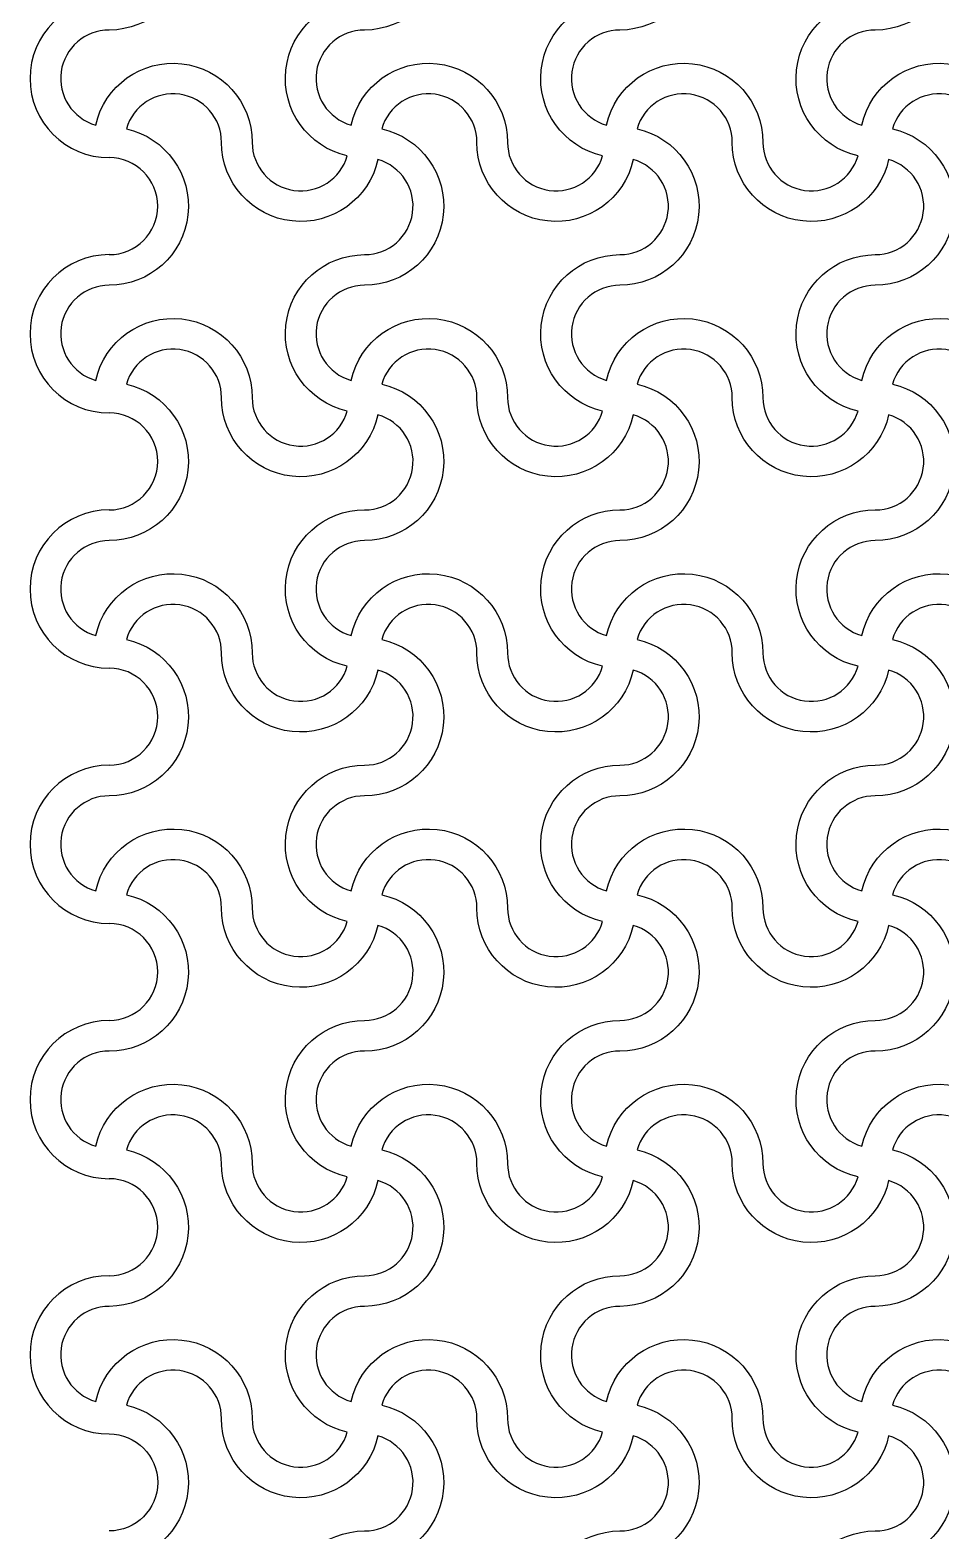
# Model space of a CAD drawing. Header units: millimetres. Extents: x 24 to 345, y 12 to 201.
# Drawn here: x 43.071 to 44.498, y 30.918 to 33.27 of the extents above; entities that cross this region are included whole.
import ezdxf

# ---------------------------------------------------------------- set-up
doc = ezdxf.new("R2010")
doc.units = ezdxf.units.MM
doc.header["$MEASUREMENT"] = 0
doc.layers.add('5th metal (rf+ground)', color=240, linetype='Continuous')

msp = doc.modelspace()

# ---------------------------------------------------------------- linework, layer by layer
at = {"layer": '5th metal (rf+ground)'}
for points in [[(43.61633, 33.46724, -0.8959788), (43.3713, 33.49421, 0.8687853), (43.22227, 33.51524, -0.8959788), (43.1953, 33.27021, 0.8687853), (43.17427, 33.12118, -0.8959788), (43.4193, 33.09421, 0.8687853), (43.56833, 33.07318, -0.8959788), (43.5953, 33.31821, 0.8687853)], [(43.61633, 33.46724, -0.8959788), (43.3713, 33.49421, 0.8687853), (43.22227, 33.51524, -0.8959788), (43.1953, 33.27021, 0.8687853), (43.17427, 33.12118, -0.8959788), (43.4193, 33.09421, 0.8687853), (43.56833, 33.07318, -0.8959788), (43.5953, 33.31821, 0.8687853)], [(43.61633, 33.46724, -0.8959788), (43.3713, 33.49421, 0.8687853), (43.22227, 33.51524, -0.8959788), (43.1953, 33.27021, 0.8687853), (43.17427, 33.12118, -0.8959788), (43.4193, 33.09421, 0.8687853), (43.56833, 33.07318, -0.8959788), (43.5953, 33.31821, 0.8687853)], [(43.61633, 33.46724, -0.8959788), (43.3713, 33.49421, 0.8687853), (43.22227, 33.51524, -0.8959788), (43.1953, 33.27021, 0.8687853), (43.17427, 33.12118, -0.8959788), (43.4193, 33.09421, 0.8687853), (43.56833, 33.07318, -0.8959788), (43.5953, 33.31821, 0.8687853)], [(44.01633, 33.46724, -0.8959788), (43.7713, 33.49421, 0.8687853), (43.62227, 33.51524, -0.8959788), (43.5953, 33.27021, 0.8687853), (43.57427, 33.12118, -0.8959788), (43.8193, 33.09421, 0.8687853), (43.96833, 33.07318, -0.8959788), (43.9953, 33.31821, 0.8687853)], [(44.01633, 33.46724, -0.8959788), (43.7713, 33.49421, 0.8687853), (43.62227, 33.51524, -0.8959788), (43.5953, 33.27021, 0.8687853), (43.57427, 33.12118, -0.8959788), (43.8193, 33.09421, 0.8687853), (43.96833, 33.07318, -0.8959788), (43.9953, 33.31821, 0.8687853)], [(44.01633, 33.46724, -0.8959788), (43.7713, 33.49421, 0.8687853), (43.62227, 33.51524, -0.8959788), (43.5953, 33.27021, 0.8687853), (43.57427, 33.12118, -0.8959788), (43.8193, 33.09421, 0.8687853), (43.96833, 33.07318, -0.8959788), (43.9953, 33.31821, 0.8687853)], [(44.01633, 33.46724, -0.8959788), (43.7713, 33.49421, 0.8687853), (43.62227, 33.51524, -0.8959788), (43.5953, 33.27021, 0.8687853), (43.57427, 33.12118, -0.8959788), (43.8193, 33.09421, 0.8687853), (43.96833, 33.07318, -0.8959788), (43.9953, 33.31821, 0.8687853)], [(44.41633, 33.46724, -0.8959788), (44.1713, 33.49421, 0.8687853), (44.02227, 33.51524, -0.8959788), (43.9953, 33.27021, 0.8687853), (43.97427, 33.12118, -0.8959788), (44.2193, 33.09421, 0.8687853), (44.36833, 33.07318, -0.8959788), (44.3953, 33.31821, 0.8687853)], [(44.41633, 33.46724, -0.8959788), (44.1713, 33.49421, 0.8687853), (44.02227, 33.51524, -0.8959788), (43.9953, 33.27021, 0.8687853), (43.97427, 33.12118, -0.8959788), (44.2193, 33.09421, 0.8687853), (44.36833, 33.07318, -0.8959788), (44.3953, 33.31821, 0.8687853)], [(44.41633, 33.46724, -0.8959788), (44.1713, 33.49421, 0.8687853), (44.02227, 33.51524, -0.8959788), (43.9953, 33.27021, 0.8687853), (43.97427, 33.12118, -0.8959788), (44.2193, 33.09421, 0.8687853), (44.36833, 33.07318, -0.8959788), (44.3953, 33.31821, 0.8687853)], [(44.41633, 33.46724, -0.8959788), (44.1713, 33.49421, 0.8687853), (44.02227, 33.51524, -0.8959788), (43.9953, 33.27021, 0.8687853), (43.97427, 33.12118, -0.8959788), (44.2193, 33.09421, 0.8687853), (44.36833, 33.07318, -0.8959788), (44.3953, 33.31821, 0.8687853)], [(44.81633, 33.46724, -0.8959788), (44.5713, 33.49421, 0.8687853), (44.42227, 33.51524, -0.8959788), (44.3953, 33.27021, 0.8687853), (44.37427, 33.12118, -0.8959788), (44.6193, 33.09421, 0.8687853), (44.76833, 33.07318, -0.8959788), (44.7953, 33.31821, 0.8687853)], [(44.81633, 33.46724, -0.8959788), (44.5713, 33.49421, 0.8687853), (44.42227, 33.51524, -0.8959788), (44.3953, 33.27021, 0.8687853), (44.37427, 33.12118, -0.8959788), (44.6193, 33.09421, 0.8687853), (44.76833, 33.07318, -0.8959788), (44.7953, 33.31821, 0.8687853)], [(44.81633, 33.46724, -0.8959788), (44.5713, 33.49421, 0.8687853), (44.42227, 33.51524, -0.8959788), (44.3953, 33.27021, 0.8687853), (44.37427, 33.12118, -0.8959788), (44.6193, 33.09421, 0.8687853), (44.76833, 33.07318, -0.8959788), (44.7953, 33.31821, 0.8687853)], [(44.81633, 33.46724, -0.8959788), (44.5713, 33.49421, 0.8687853), (44.42227, 33.51524, -0.8959788), (44.3953, 33.27021, 0.8687853), (44.37427, 33.12118, -0.8959788), (44.6193, 33.09421, 0.8687853), (44.76833, 33.07318, -0.8959788), (44.7953, 33.31821, 0.8687853)], [(43.61633, 33.06724, -0.8959788), (43.3713, 33.09421, 0.8687853), (43.22227, 33.11524, -0.8959788), (43.1953, 32.87021, 0.8687853), (43.17427, 32.72118, -0.8959788), (43.4193, 32.69421, 0.8687853), (43.56833, 32.67318, -0.8959788), (43.5953, 32.91821, 0.8687853)], [(43.61633, 33.06724, -0.8959788), (43.3713, 33.09421, 0.8687853), (43.22227, 33.11524, -0.8959788), (43.1953, 32.87021, 0.8687853), (43.17427, 32.72118, -0.8959788), (43.4193, 32.69421, 0.8687853), (43.56833, 32.67318, -0.8959788), (43.5953, 32.91821, 0.8687853)], [(43.61633, 33.06724, -0.8959788), (43.3713, 33.09421, 0.8687853), (43.22227, 33.11524, -0.8959788), (43.1953, 32.87021, 0.8687853), (43.17427, 32.72118, -0.8959788), (43.4193, 32.69421, 0.8687853), (43.56833, 32.67318, -0.8959788), (43.5953, 32.91821, 0.8687853)], [(43.61633, 33.06724, -0.8959788), (43.3713, 33.09421, 0.8687853), (43.22227, 33.11524, -0.8959788), (43.1953, 32.87021, 0.8687853), (43.17427, 32.72118, -0.8959788), (43.4193, 32.69421, 0.8687853), (43.56833, 32.67318, -0.8959788), (43.5953, 32.91821, 0.8687853)], [(44.01633, 33.06724, -0.8959788), (43.7713, 33.09421, 0.8687853), (43.62227, 33.11524, -0.8959788), (43.5953, 32.87021, 0.8687853), (43.57427, 32.72118, -0.8959788), (43.8193, 32.69421, 0.8687853), (43.96833, 32.67318, -0.8959788), (43.9953, 32.91821, 0.8687853)], [(44.01633, 33.06724, -0.8959788), (43.7713, 33.09421, 0.8687853), (43.62227, 33.11524, -0.8959788), (43.5953, 32.87021, 0.8687853), (43.57427, 32.72118, -0.8959788), (43.8193, 32.69421, 0.8687853), (43.96833, 32.67318, -0.8959788), (43.9953, 32.91821, 0.8687853)], [(44.01633, 33.06724, -0.8959788), (43.7713, 33.09421, 0.8687853), (43.62227, 33.11524, -0.8959788), (43.5953, 32.87021, 0.8687853), (43.57427, 32.72118, -0.8959788), (43.8193, 32.69421, 0.8687853), (43.96833, 32.67318, -0.8959788), (43.9953, 32.91821, 0.8687853)], [(44.01633, 33.06724, -0.8959788), (43.7713, 33.09421, 0.8687853), (43.62227, 33.11524, -0.8959788), (43.5953, 32.87021, 0.8687853), (43.57427, 32.72118, -0.8959788), (43.8193, 32.69421, 0.8687853), (43.96833, 32.67318, -0.8959788), (43.9953, 32.91821, 0.8687853)], [(44.41633, 33.06724, -0.8959788), (44.1713, 33.09421, 0.8687853), (44.02227, 33.11524, -0.8959788), (43.9953, 32.87021, 0.8687853), (43.97427, 32.72118, -0.8959788), (44.2193, 32.69421, 0.8687853), (44.36833, 32.67318, -0.8959788), (44.3953, 32.91821, 0.8687853)], [(44.41633, 33.06724, -0.8959788), (44.1713, 33.09421, 0.8687853), (44.02227, 33.11524, -0.8959788), (43.9953, 32.87021, 0.8687853), (43.97427, 32.72118, -0.8959788), (44.2193, 32.69421, 0.8687853), (44.36833, 32.67318, -0.8959788), (44.3953, 32.91821, 0.8687853)], [(44.41633, 33.06724, -0.8959788), (44.1713, 33.09421, 0.8687853), (44.02227, 33.11524, -0.8959788), (43.9953, 32.87021, 0.8687853), (43.97427, 32.72118, -0.8959788), (44.2193, 32.69421, 0.8687853), (44.36833, 32.67318, -0.8959788), (44.3953, 32.91821, 0.8687853)], [(44.41633, 33.06724, -0.8959788), (44.1713, 33.09421, 0.8687853), (44.02227, 33.11524, -0.8959788), (43.9953, 32.87021, 0.8687853), (43.97427, 32.72118, -0.8959788), (44.2193, 32.69421, 0.8687853), (44.36833, 32.67318, -0.8959788), (44.3953, 32.91821, 0.8687853)], [(44.81633, 33.06724, -0.8959788), (44.5713, 33.09421, 0.8687853), (44.42227, 33.11524, -0.8959788), (44.3953, 32.87021, 0.8687853), (44.37427, 32.72118, -0.8959788), (44.6193, 32.69421, 0.8687853), (44.76833, 32.67318, -0.8959788), (44.7953, 32.91821, 0.8687853)], [(44.81633, 33.06724, -0.8959788), (44.5713, 33.09421, 0.8687853), (44.42227, 33.11524, -0.8959788), (44.3953, 32.87021, 0.8687853), (44.37427, 32.72118, -0.8959788), (44.6193, 32.69421, 0.8687853), (44.76833, 32.67318, -0.8959788), (44.7953, 32.91821, 0.8687853)], [(44.81633, 33.06724, -0.8959788), (44.5713, 33.09421, 0.8687853), (44.42227, 33.11524, -0.8959788), (44.3953, 32.87021, 0.8687853), (44.37427, 32.72118, -0.8959788), (44.6193, 32.69421, 0.8687853), (44.76833, 32.67318, -0.8959788), (44.7953, 32.91821, 0.8687853)], [(44.81633, 33.06724, -0.8959788), (44.5713, 33.09421, 0.8687853), (44.42227, 33.11524, -0.8959788), (44.3953, 32.87021, 0.8687853), (44.37427, 32.72118, -0.8959788), (44.6193, 32.69421, 0.8687853), (44.76833, 32.67318, -0.8959788), (44.7953, 32.91821, 0.8687853)], [(43.61633, 32.66724, -0.8959788), (43.3713, 32.69421, 0.8687853), (43.22227, 32.71524, -0.8959788), (43.1953, 32.47021, 0.8687853), (43.17427, 32.32118, -0.8959788), (43.4193, 32.29421, 0.8687853), (43.56833, 32.27318, -0.8959788), (43.5953, 32.51821, 0.8687853)], [(43.61633, 32.66724, -0.8959788), (43.3713, 32.69421, 0.8687853), (43.22227, 32.71524, -0.8959788), (43.1953, 32.47021, 0.8687853), (43.17427, 32.32118, -0.8959788), (43.4193, 32.29421, 0.8687853), (43.56833, 32.27318, -0.8959788), (43.5953, 32.51821, 0.8687853)], [(43.61633, 32.66724, -0.8959788), (43.3713, 32.69421, 0.8687853), (43.22227, 32.71524, -0.8959788), (43.1953, 32.47021, 0.8687853), (43.17427, 32.32118, -0.8959788), (43.4193, 32.29421, 0.8687853), (43.56833, 32.27318, -0.8959788), (43.5953, 32.51821, 0.8687853)], [(43.61633, 32.66724, -0.8959788), (43.3713, 32.69421, 0.8687853), (43.22227, 32.71524, -0.8959788), (43.1953, 32.47021, 0.8687853), (43.17427, 32.32118, -0.8959788), (43.4193, 32.29421, 0.8687853), (43.56833, 32.27318, -0.8959788), (43.5953, 32.51821, 0.8687853)], [(44.01633, 32.66724, -0.8959788), (43.7713, 32.69421, 0.8687853), (43.62227, 32.71524, -0.8959788), (43.5953, 32.47021, 0.8687853), (43.57427, 32.32118, -0.8959788), (43.8193, 32.29421, 0.8687853), (43.96833, 32.27318, -0.8959788), (43.9953, 32.51821, 0.8687853)], [(44.01633, 32.66724, -0.8959788), (43.7713, 32.69421, 0.8687853), (43.62227, 32.71524, -0.8959788), (43.5953, 32.47021, 0.8687853), (43.57427, 32.32118, -0.8959788), (43.8193, 32.29421, 0.8687853), (43.96833, 32.27318, -0.8959788), (43.9953, 32.51821, 0.8687853)], [(44.01633, 32.66724, -0.8959788), (43.7713, 32.69421, 0.8687853), (43.62227, 32.71524, -0.8959788), (43.5953, 32.47021, 0.8687853), (43.57427, 32.32118, -0.8959788), (43.8193, 32.29421, 0.8687853), (43.96833, 32.27318, -0.8959788), (43.9953, 32.51821, 0.8687853)], [(44.01633, 32.66724, -0.8959788), (43.7713, 32.69421, 0.8687853), (43.62227, 32.71524, -0.8959788), (43.5953, 32.47021, 0.8687853), (43.57427, 32.32118, -0.8959788), (43.8193, 32.29421, 0.8687853), (43.96833, 32.27318, -0.8959788), (43.9953, 32.51821, 0.8687853)], [(44.41633, 32.66724, -0.8959788), (44.1713, 32.69421, 0.8687853), (44.02227, 32.71524, -0.8959788), (43.9953, 32.47021, 0.8687853), (43.97427, 32.32118, -0.8959788), (44.2193, 32.29421, 0.8687853), (44.36833, 32.27318, -0.8959788), (44.3953, 32.51821, 0.8687853)], [(44.41633, 32.66724, -0.8959788), (44.1713, 32.69421, 0.8687853), (44.02227, 32.71524, -0.8959788), (43.9953, 32.47021, 0.8687853), (43.97427, 32.32118, -0.8959788), (44.2193, 32.29421, 0.8687853), (44.36833, 32.27318, -0.8959788), (44.3953, 32.51821, 0.8687853)], [(44.41633, 32.66724, -0.8959788), (44.1713, 32.69421, 0.8687853), (44.02227, 32.71524, -0.8959788), (43.9953, 32.47021, 0.8687853), (43.97427, 32.32118, -0.8959788), (44.2193, 32.29421, 0.8687853), (44.36833, 32.27318, -0.8959788), (44.3953, 32.51821, 0.8687853)], [(44.41633, 32.66724, -0.8959788), (44.1713, 32.69421, 0.8687853), (44.02227, 32.71524, -0.8959788), (43.9953, 32.47021, 0.8687853), (43.97427, 32.32118, -0.8959788), (44.2193, 32.29421, 0.8687853), (44.36833, 32.27318, -0.8959788), (44.3953, 32.51821, 0.8687853)], [(44.81633, 32.66724, -0.8959788), (44.5713, 32.69421, 0.8687853), (44.42227, 32.71524, -0.8959788), (44.3953, 32.47021, 0.8687853), (44.37427, 32.32118, -0.8959788), (44.6193, 32.29421, 0.8687853), (44.76833, 32.27318, -0.8959788), (44.7953, 32.51821, 0.8687853)], [(44.81633, 32.66724, -0.8959788), (44.5713, 32.69421, 0.8687853), (44.42227, 32.71524, -0.8959788), (44.3953, 32.47021, 0.8687853), (44.37427, 32.32118, -0.8959788), (44.6193, 32.29421, 0.8687853), (44.76833, 32.27318, -0.8959788), (44.7953, 32.51821, 0.8687853)], [(44.81633, 32.66724, -0.8959788), (44.5713, 32.69421, 0.8687853), (44.42227, 32.71524, -0.8959788), (44.3953, 32.47021, 0.8687853), (44.37427, 32.32118, -0.8959788), (44.6193, 32.29421, 0.8687853), (44.76833, 32.27318, -0.8959788), (44.7953, 32.51821, 0.8687853)], [(44.81633, 32.66724, -0.8959788), (44.5713, 32.69421, 0.8687853), (44.42227, 32.71524, -0.8959788), (44.3953, 32.47021, 0.8687853), (44.37427, 32.32118, -0.8959788), (44.6193, 32.29421, 0.8687853), (44.76833, 32.27318, -0.8959788), (44.7953, 32.51821, 0.8687853)], [(43.61633, 32.26724, -0.8959788), (43.3713, 32.29421, 0.8687853), (43.22227, 32.31524, -0.8959788), (43.1953, 32.07021, 0.8687853), (43.17427, 31.92118, -0.8959788), (43.4193, 31.89421, 0.8687853), (43.56833, 31.87318, -0.8959788), (43.5953, 32.11821, 0.8687853)], [(43.61633, 32.26724, -0.8959788), (43.3713, 32.29421, 0.8687853), (43.22227, 32.31524, -0.8959788), (43.1953, 32.07021, 0.8687853), (43.17427, 31.92118, -0.8959788), (43.4193, 31.89421, 0.8687853), (43.56833, 31.87318, -0.8959788), (43.5953, 32.11821, 0.8687853)], [(43.61633, 32.26724, -0.8959788), (43.3713, 32.29421, 0.8687853), (43.22227, 32.31524, -0.8959788), (43.1953, 32.07021, 0.8687853), (43.17427, 31.92118, -0.8959788), (43.4193, 31.89421, 0.8687853), (43.56833, 31.87318, -0.8959788), (43.5953, 32.11821, 0.8687853)], [(43.61633, 32.26724, -0.8959788), (43.3713, 32.29421, 0.8687853), (43.22227, 32.31524, -0.8959788), (43.1953, 32.07021, 0.8687853), (43.17427, 31.92118, -0.8959788), (43.4193, 31.89421, 0.8687853), (43.56833, 31.87318, -0.8959788), (43.5953, 32.11821, 0.8687853)], [(44.01633, 32.26724, -0.8959788), (43.7713, 32.29421, 0.8687853), (43.62227, 32.31524, -0.8959788), (43.5953, 32.07021, 0.8687853), (43.57427, 31.92118, -0.8959788), (43.8193, 31.89421, 0.8687853), (43.96833, 31.87318, -0.8959788), (43.9953, 32.11821, 0.8687853)], [(44.01633, 32.26724, -0.8959788), (43.7713, 32.29421, 0.8687853), (43.62227, 32.31524, -0.8959788), (43.5953, 32.07021, 0.8687853), (43.57427, 31.92118, -0.8959788), (43.8193, 31.89421, 0.8687853), (43.96833, 31.87318, -0.8959788), (43.9953, 32.11821, 0.8687853)], [(44.01633, 32.26724, -0.8959788), (43.7713, 32.29421, 0.8687853), (43.62227, 32.31524, -0.8959788), (43.5953, 32.07021, 0.8687853), (43.57427, 31.92118, -0.8959788), (43.8193, 31.89421, 0.8687853), (43.96833, 31.87318, -0.8959788), (43.9953, 32.11821, 0.8687853)], [(44.01633, 32.26724, -0.8959788), (43.7713, 32.29421, 0.8687853), (43.62227, 32.31524, -0.8959788), (43.5953, 32.07021, 0.8687853), (43.57427, 31.92118, -0.8959788), (43.8193, 31.89421, 0.8687853), (43.96833, 31.87318, -0.8959788), (43.9953, 32.11821, 0.8687853)], [(44.41633, 32.26724, -0.8959788), (44.1713, 32.29421, 0.8687853), (44.02227, 32.31524, -0.8959788), (43.9953, 32.07021, 0.8687853), (43.97427, 31.92118, -0.8959788), (44.2193, 31.89421, 0.8687853), (44.36833, 31.87318, -0.8959788), (44.3953, 32.11821, 0.8687853)], [(44.41633, 32.26724, -0.8959788), (44.1713, 32.29421, 0.8687853), (44.02227, 32.31524, -0.8959788), (43.9953, 32.07021, 0.8687853), (43.97427, 31.92118, -0.8959788), (44.2193, 31.89421, 0.8687853), (44.36833, 31.87318, -0.8959788), (44.3953, 32.11821, 0.8687853)], [(44.41633, 32.26724, -0.8959788), (44.1713, 32.29421, 0.8687853), (44.02227, 32.31524, -0.8959788), (43.9953, 32.07021, 0.8687853), (43.97427, 31.92118, -0.8959788), (44.2193, 31.89421, 0.8687853), (44.36833, 31.87318, -0.8959788), (44.3953, 32.11821, 0.8687853)], [(44.41633, 32.26724, -0.8959788), (44.1713, 32.29421, 0.8687853), (44.02227, 32.31524, -0.8959788), (43.9953, 32.07021, 0.8687853), (43.97427, 31.92118, -0.8959788), (44.2193, 31.89421, 0.8687853), (44.36833, 31.87318, -0.8959788), (44.3953, 32.11821, 0.8687853)], [(44.81633, 32.26724, -0.8959788), (44.5713, 32.29421, 0.8687853), (44.42227, 32.31524, -0.8959788), (44.3953, 32.07021, 0.8687853), (44.37427, 31.92118, -0.8959788), (44.6193, 31.89421, 0.8687853), (44.76833, 31.87318, -0.8959788), (44.7953, 32.11821, 0.8687853)], [(44.81633, 32.26724, -0.8959788), (44.5713, 32.29421, 0.8687853), (44.42227, 32.31524, -0.8959788), (44.3953, 32.07021, 0.8687853), (44.37427, 31.92118, -0.8959788), (44.6193, 31.89421, 0.8687853), (44.76833, 31.87318, -0.8959788), (44.7953, 32.11821, 0.8687853)], [(44.81633, 32.26724, -0.8959788), (44.5713, 32.29421, 0.8687853), (44.42227, 32.31524, -0.8959788), (44.3953, 32.07021, 0.8687853), (44.37427, 31.92118, -0.8959788), (44.6193, 31.89421, 0.8687853), (44.76833, 31.87318, -0.8959788), (44.7953, 32.11821, 0.8687853)], [(44.81633, 32.26724, -0.8959788), (44.5713, 32.29421, 0.8687853), (44.42227, 32.31524, -0.8959788), (44.3953, 32.07021, 0.8687853), (44.37427, 31.92118, -0.8959788), (44.6193, 31.89421, 0.8687853), (44.76833, 31.87318, -0.8959788), (44.7953, 32.11821, 0.8687853)], [(43.61633, 31.86724, -0.8959788), (43.3713, 31.89421, 0.8687853), (43.22227, 31.91524, -0.8959788), (43.1953, 31.67021, 0.8687853), (43.17427, 31.52118, -0.8959788), (43.4193, 31.49421, 0.8687853), (43.56833, 31.47318, -0.8959788), (43.5953, 31.71821, 0.8687853)], [(43.61633, 31.86724, -0.8959788), (43.3713, 31.89421, 0.8687853), (43.22227, 31.91524, -0.8959788), (43.1953, 31.67021, 0.8687853), (43.17427, 31.52118, -0.8959788), (43.4193, 31.49421, 0.8687853), (43.56833, 31.47318, -0.8959788), (43.5953, 31.71821, 0.8687853)], [(43.61633, 31.86724, -0.8959788), (43.3713, 31.89421, 0.8687853), (43.22227, 31.91524, -0.8959788), (43.1953, 31.67021, 0.8687853), (43.17427, 31.52118, -0.8959788), (43.4193, 31.49421, 0.8687853), (43.56833, 31.47318, -0.8959788), (43.5953, 31.71821, 0.8687853)], [(43.61633, 31.86724, -0.8959788), (43.3713, 31.89421, 0.8687853), (43.22227, 31.91524, -0.8959788), (43.1953, 31.67021, 0.8687853), (43.17427, 31.52118, -0.8959788), (43.4193, 31.49421, 0.8687853), (43.56833, 31.47318, -0.8959788), (43.5953, 31.71821, 0.8687853)], [(44.01633, 31.86724, -0.8959788), (43.7713, 31.89421, 0.8687853), (43.62227, 31.91524, -0.8959788), (43.5953, 31.67021, 0.8687853), (43.57427, 31.52118, -0.8959788), (43.8193, 31.49421, 0.8687853), (43.96833, 31.47318, -0.8959788), (43.9953, 31.71821, 0.8687853)], [(44.01633, 31.86724, -0.8959788), (43.7713, 31.89421, 0.8687853), (43.62227, 31.91524, -0.8959788), (43.5953, 31.67021, 0.8687853), (43.57427, 31.52118, -0.8959788), (43.8193, 31.49421, 0.8687853), (43.96833, 31.47318, -0.8959788), (43.9953, 31.71821, 0.8687853)], [(44.01633, 31.86724, -0.8959788), (43.7713, 31.89421, 0.8687853), (43.62227, 31.91524, -0.8959788), (43.5953, 31.67021, 0.8687853), (43.57427, 31.52118, -0.8959788), (43.8193, 31.49421, 0.8687853), (43.96833, 31.47318, -0.8959788), (43.9953, 31.71821, 0.8687853)], [(44.01633, 31.86724, -0.8959788), (43.7713, 31.89421, 0.8687853), (43.62227, 31.91524, -0.8959788), (43.5953, 31.67021, 0.8687853), (43.57427, 31.52118, -0.8959788), (43.8193, 31.49421, 0.8687853), (43.96833, 31.47318, -0.8959788), (43.9953, 31.71821, 0.8687853)], [(44.41633, 31.86724, -0.8959788), (44.1713, 31.89421, 0.8687853), (44.02227, 31.91524, -0.8959788), (43.9953, 31.67021, 0.8687853), (43.97427, 31.52118, -0.8959788), (44.2193, 31.49421, 0.8687853), (44.36833, 31.47318, -0.8959788), (44.3953, 31.71821, 0.8687853)], [(44.41633, 31.86724, -0.8959788), (44.1713, 31.89421, 0.8687853), (44.02227, 31.91524, -0.8959788), (43.9953, 31.67021, 0.8687853), (43.97427, 31.52118, -0.8959788), (44.2193, 31.49421, 0.8687853), (44.36833, 31.47318, -0.8959788), (44.3953, 31.71821, 0.8687853)], [(44.41633, 31.86724, -0.8959788), (44.1713, 31.89421, 0.8687853), (44.02227, 31.91524, -0.8959788), (43.9953, 31.67021, 0.8687853), (43.97427, 31.52118, -0.8959788), (44.2193, 31.49421, 0.8687853), (44.36833, 31.47318, -0.8959788), (44.3953, 31.71821, 0.8687853)], [(44.41633, 31.86724, -0.8959788), (44.1713, 31.89421, 0.8687853), (44.02227, 31.91524, -0.8959788), (43.9953, 31.67021, 0.8687853), (43.97427, 31.52118, -0.8959788), (44.2193, 31.49421, 0.8687853), (44.36833, 31.47318, -0.8959788), (44.3953, 31.71821, 0.8687853)], [(44.81633, 31.86724, -0.8959788), (44.5713, 31.89421, 0.8687853), (44.42227, 31.91524, -0.8959788), (44.3953, 31.67021, 0.8687853), (44.37427, 31.52118, -0.8959788), (44.6193, 31.49421, 0.8687853), (44.76833, 31.47318, -0.8959788), (44.7953, 31.71821, 0.8687853)], [(44.81633, 31.86724, -0.8959788), (44.5713, 31.89421, 0.8687853), (44.42227, 31.91524, -0.8959788), (44.3953, 31.67021, 0.8687853), (44.37427, 31.52118, -0.8959788), (44.6193, 31.49421, 0.8687853), (44.76833, 31.47318, -0.8959788), (44.7953, 31.71821, 0.8687853)], [(44.81633, 31.86724, -0.8959788), (44.5713, 31.89421, 0.8687853), (44.42227, 31.91524, -0.8959788), (44.3953, 31.67021, 0.8687853), (44.37427, 31.52118, -0.8959788), (44.6193, 31.49421, 0.8687853), (44.76833, 31.47318, -0.8959788), (44.7953, 31.71821, 0.8687853)], [(44.81633, 31.86724, -0.8959788), (44.5713, 31.89421, 0.8687853), (44.42227, 31.91524, -0.8959788), (44.3953, 31.67021, 0.8687853), (44.37427, 31.52118, -0.8959788), (44.6193, 31.49421, 0.8687853), (44.76833, 31.47318, -0.8959788), (44.7953, 31.71821, 0.8687853)], [(43.61633, 31.46724, -0.8959788), (43.3713, 31.49421, 0.8687853), (43.22227, 31.51524, -0.8959788), (43.1953, 31.27021, 0.8687853), (43.17427, 31.12118, -0.8959788), (43.4193, 31.09421, 0.8687853), (43.56833, 31.07318, -0.8959788), (43.5953, 31.31821, 0.8687853)], [(43.61633, 31.46724, -0.8959788), (43.3713, 31.49421, 0.8687853), (43.22227, 31.51524, -0.8959788), (43.1953, 31.27021, 0.8687853), (43.17427, 31.12118, -0.8959788), (43.4193, 31.09421, 0.8687853), (43.56833, 31.07318, -0.8959788), (43.5953, 31.31821, 0.8687853)], [(43.61633, 31.46724, -0.8959788), (43.3713, 31.49421, 0.8687853), (43.22227, 31.51524, -0.8959788), (43.1953, 31.27021, 0.8687853), (43.17427, 31.12118, -0.8959788), (43.4193, 31.09421, 0.8687853), (43.56833, 31.07318, -0.8959788), (43.5953, 31.31821, 0.8687853)], [(43.61633, 31.46724, -0.8959788), (43.3713, 31.49421, 0.8687853), (43.22227, 31.51524, -0.8959788), (43.1953, 31.27021, 0.8687853), (43.17427, 31.12118, -0.8959788), (43.4193, 31.09421, 0.8687853), (43.56833, 31.07318, -0.8959788), (43.5953, 31.31821, 0.8687853)], [(44.01633, 31.46724, -0.8959788), (43.7713, 31.49421, 0.8687853), (43.62227, 31.51524, -0.8959788), (43.5953, 31.27021, 0.8687853), (43.57427, 31.12118, -0.8959788), (43.8193, 31.09421, 0.8687853), (43.96833, 31.07318, -0.8959788), (43.9953, 31.31821, 0.8687853)], [(44.01633, 31.46724, -0.8959788), (43.7713, 31.49421, 0.8687853), (43.62227, 31.51524, -0.8959788), (43.5953, 31.27021, 0.8687853), (43.57427, 31.12118, -0.8959788), (43.8193, 31.09421, 0.8687853), (43.96833, 31.07318, -0.8959788), (43.9953, 31.31821, 0.8687853)], [(44.01633, 31.46724, -0.8959788), (43.7713, 31.49421, 0.8687853), (43.62227, 31.51524, -0.8959788), (43.5953, 31.27021, 0.8687853), (43.57427, 31.12118, -0.8959788), (43.8193, 31.09421, 0.8687853), (43.96833, 31.07318, -0.8959788), (43.9953, 31.31821, 0.8687853)], [(44.01633, 31.46724, -0.8959788), (43.7713, 31.49421, 0.8687853), (43.62227, 31.51524, -0.8959788), (43.5953, 31.27021, 0.8687853), (43.57427, 31.12118, -0.8959788), (43.8193, 31.09421, 0.8687853), (43.96833, 31.07318, -0.8959788), (43.9953, 31.31821, 0.8687853)], [(44.41633, 31.46724, -0.8959788), (44.1713, 31.49421, 0.8687853), (44.02227, 31.51524, -0.8959788), (43.9953, 31.27021, 0.8687853), (43.97427, 31.12118, -0.8959788), (44.2193, 31.09421, 0.8687853), (44.36833, 31.07318, -0.8959788), (44.3953, 31.31821, 0.8687853)], [(44.41633, 31.46724, -0.8959788), (44.1713, 31.49421, 0.8687853), (44.02227, 31.51524, -0.8959788), (43.9953, 31.27021, 0.8687853), (43.97427, 31.12118, -0.8959788), (44.2193, 31.09421, 0.8687853), (44.36833, 31.07318, -0.8959788), (44.3953, 31.31821, 0.8687853)], [(44.41633, 31.46724, -0.8959788), (44.1713, 31.49421, 0.8687853), (44.02227, 31.51524, -0.8959788), (43.9953, 31.27021, 0.8687853), (43.97427, 31.12118, -0.8959788), (44.2193, 31.09421, 0.8687853), (44.36833, 31.07318, -0.8959788), (44.3953, 31.31821, 0.8687853)], [(44.41633, 31.46724, -0.8959788), (44.1713, 31.49421, 0.8687853), (44.02227, 31.51524, -0.8959788), (43.9953, 31.27021, 0.8687853), (43.97427, 31.12118, -0.8959788), (44.2193, 31.09421, 0.8687853), (44.36833, 31.07318, -0.8959788), (44.3953, 31.31821, 0.8687853)], [(44.81633, 31.46724, -0.8959788), (44.5713, 31.49421, 0.8687853), (44.42227, 31.51524, -0.8959788), (44.3953, 31.27021, 0.8687853), (44.37427, 31.12118, -0.8959788), (44.6193, 31.09421, 0.8687853), (44.76833, 31.07318, -0.8959788), (44.7953, 31.31821, 0.8687853)], [(44.81633, 31.46724, -0.8959788), (44.5713, 31.49421, 0.8687853), (44.42227, 31.51524, -0.8959788), (44.3953, 31.27021, 0.8687853), (44.37427, 31.12118, -0.8959788), (44.6193, 31.09421, 0.8687853), (44.76833, 31.07318, -0.8959788), (44.7953, 31.31821, 0.8687853)], [(44.81633, 31.46724, -0.8959788), (44.5713, 31.49421, 0.8687853), (44.42227, 31.51524, -0.8959788), (44.3953, 31.27021, 0.8687853), (44.37427, 31.12118, -0.8959788), (44.6193, 31.09421, 0.8687853), (44.76833, 31.07318, -0.8959788), (44.7953, 31.31821, 0.8687853)], [(44.81633, 31.46724, -0.8959788), (44.5713, 31.49421, 0.8687853), (44.42227, 31.51524, -0.8959788), (44.3953, 31.27021, 0.8687853), (44.37427, 31.12118, -0.8959788), (44.6193, 31.09421, 0.8687853), (44.76833, 31.07318, -0.8959788), (44.7953, 31.31821, 0.8687853)], [(43.61633, 31.06724, -0.8959788), (43.3713, 31.09421, 0.8687853), (43.22227, 31.11524, -0.8959788), (43.1953, 30.87021, 0.8687853), (43.17427, 30.72118, -0.8959788), (43.4193, 30.69421, 0.8687853), (43.56833, 30.67318, -0.8959788), (43.5953, 30.91821, 0.8687853)], [(43.61633, 31.06724, -0.8959788), (43.3713, 31.09421, 0.8687853), (43.22227, 31.11524, -0.8959788), (43.1953, 30.87021, 0.8687853), (43.17427, 30.72118, -0.8959788), (43.4193, 30.69421, 0.8687853), (43.56833, 30.67318, -0.8959788), (43.5953, 30.91821, 0.8687853)], [(43.61633, 31.06724, -0.8959788), (43.3713, 31.09421, 0.8687853), (43.22227, 31.11524, -0.8959788), (43.1953, 30.87021, 0.8687853), (43.17427, 30.72118, -0.8959788), (43.4193, 30.69421, 0.8687853), (43.56833, 30.67318, -0.8959788), (43.5953, 30.91821, 0.8687853)], [(43.61633, 31.06724, -0.8959788), (43.3713, 31.09421, 0.8687853), (43.22227, 31.11524, -0.8959788), (43.1953, 30.87021, 0.8687853), (43.17427, 30.72118, -0.8959788), (43.4193, 30.69421, 0.8687853), (43.56833, 30.67318, -0.8959788), (43.5953, 30.91821, 0.8687853)], [(44.01633, 31.06724, -0.8959788), (43.7713, 31.09421, 0.8687853), (43.62227, 31.11524, -0.8959788), (43.5953, 30.87021, 0.8687853), (43.57427, 30.72118, -0.8959788), (43.8193, 30.69421, 0.8687853), (43.96833, 30.67318, -0.8959788), (43.9953, 30.91821, 0.8687853)], [(44.01633, 31.06724, -0.8959788), (43.7713, 31.09421, 0.8687853), (43.62227, 31.11524, -0.8959788), (43.5953, 30.87021, 0.8687853), (43.57427, 30.72118, -0.8959788), (43.8193, 30.69421, 0.8687853), (43.96833, 30.67318, -0.8959788), (43.9953, 30.91821, 0.8687853)], [(44.01633, 31.06724, -0.8959788), (43.7713, 31.09421, 0.8687853), (43.62227, 31.11524, -0.8959788), (43.5953, 30.87021, 0.8687853), (43.57427, 30.72118, -0.8959788), (43.8193, 30.69421, 0.8687853), (43.96833, 30.67318, -0.8959788), (43.9953, 30.91821, 0.8687853)], [(44.01633, 31.06724, -0.8959788), (43.7713, 31.09421, 0.8687853), (43.62227, 31.11524, -0.8959788), (43.5953, 30.87021, 0.8687853), (43.57427, 30.72118, -0.8959788), (43.8193, 30.69421, 0.8687853), (43.96833, 30.67318, -0.8959788), (43.9953, 30.91821, 0.8687853)], [(44.41633, 31.06724, -0.8959788), (44.1713, 31.09421, 0.8687853), (44.02227, 31.11524, -0.8959788), (43.9953, 30.87021, 0.8687853), (43.97427, 30.72118, -0.8959788), (44.2193, 30.69421, 0.8687853), (44.36833, 30.67318, -0.8959788), (44.3953, 30.91821, 0.8687853)], [(44.41633, 31.06724, -0.8959788), (44.1713, 31.09421, 0.8687853), (44.02227, 31.11524, -0.8959788), (43.9953, 30.87021, 0.8687853), (43.97427, 30.72118, -0.8959788), (44.2193, 30.69421, 0.8687853), (44.36833, 30.67318, -0.8959788), (44.3953, 30.91821, 0.8687853)], [(44.41633, 31.06724, -0.8959788), (44.1713, 31.09421, 0.8687853), (44.02227, 31.11524, -0.8959788), (43.9953, 30.87021, 0.8687853), (43.97427, 30.72118, -0.8959788), (44.2193, 30.69421, 0.8687853), (44.36833, 30.67318, -0.8959788), (44.3953, 30.91821, 0.8687853)], [(44.41633, 31.06724, -0.8959788), (44.1713, 31.09421, 0.8687853), (44.02227, 31.11524, -0.8959788), (43.9953, 30.87021, 0.8687853), (43.97427, 30.72118, -0.8959788), (44.2193, 30.69421, 0.8687853), (44.36833, 30.67318, -0.8959788), (44.3953, 30.91821, 0.8687853)], [(44.81633, 31.06724, -0.8959788), (44.5713, 31.09421, 0.8687853), (44.42227, 31.11524, -0.8959788), (44.3953, 30.87021, 0.8687853), (44.37427, 30.72118, -0.8959788), (44.6193, 30.69421, 0.8687853), (44.76833, 30.67318, -0.8959788), (44.7953, 30.91821, 0.8687853)], [(44.81633, 31.06724, -0.8959788), (44.5713, 31.09421, 0.8687853), (44.42227, 31.11524, -0.8959788), (44.3953, 30.87021, 0.8687853), (44.37427, 30.72118, -0.8959788), (44.6193, 30.69421, 0.8687853), (44.76833, 30.67318, -0.8959788), (44.7953, 30.91821, 0.8687853)], [(44.81633, 31.06724, -0.8959788), (44.5713, 31.09421, 0.8687853), (44.42227, 31.11524, -0.8959788), (44.3953, 30.87021, 0.8687853), (44.37427, 30.72118, -0.8959788), (44.6193, 30.69421, 0.8687853), (44.76833, 30.67318, -0.8959788), (44.7953, 30.91821, 0.8687853)], [(44.81633, 31.06724, -0.8959788), (44.5713, 31.09421, 0.8687853), (44.42227, 31.11524, -0.8959788), (44.3953, 30.87021, 0.8687853), (44.37427, 30.72118, -0.8959788), (44.6193, 30.69421, 0.8687853), (44.76833, 30.67318, -0.8959788), (44.7953, 30.91821, 0.8687853)]]:
    msp.add_lwpolyline(points, format="xyb", close=True, dxfattribs=at)
msp.add_lwpolyline([(43.1953, 31.31821, 1), (43.1953, 31.07021, -1), (43.1953, 30.91821)], format="xyb", dxfattribs=at)
msp.add_lwpolyline([(43.1953, 31.31821, 1), (43.1953, 31.07021, -1), (43.1953, 30.91821)], format="xyb", dxfattribs=at)
msp.add_lwpolyline([(43.1953, 31.31821, 1), (43.1953, 31.07021, -1), (43.1953, 30.91821)], format="xyb", dxfattribs=at)
msp.add_lwpolyline([(43.1953, 31.31821, 1), (43.1953, 31.07021, -1), (43.1953, 30.91821)], format="xyb", dxfattribs=at)
for centre, radius, start, end in [((43.1953, 33.19421), 0.124, 90, 270), ((43.1953, 33.19421), 0.124, 90, 270), ((43.1953, 33.19421), 0.124, 90, 270), ((43.1953, 33.19421), 0.124, 90, 270), ((43.1953, 32.99421), 0.076, 270, 90), ((43.1953, 32.99421), 0.076, 270, 90), ((43.1953, 32.99421), 0.076, 270, 90), ((43.1953, 32.99421), 0.076, 270, 90), ((43.1953, 32.79421), 0.124, 90, 270), ((43.1953, 32.79421), 0.124, 90, 270), ((43.1953, 32.79421), 0.124, 90, 270), ((43.1953, 32.79421), 0.124, 90, 270), ((43.1953, 32.59421), 0.076, 270, 90), ((43.1953, 32.59421), 0.076, 270, 90), ((43.1953, 32.59421), 0.076, 270, 90), ((43.1953, 32.59421), 0.076, 270, 90), ((43.1953, 32.39421), 0.124, 90, 270), ((43.1953, 32.39421), 0.124, 90, 270), ((43.1953, 32.39421), 0.124, 90, 270), ((43.1953, 32.39421), 0.124, 90, 270), ((43.1953, 32.19421), 0.076, 270, 90), ((43.1953, 32.19421), 0.076, 270, 90), ((43.1953, 32.19421), 0.076, 270, 90), ((43.1953, 32.19421), 0.076, 270, 90), ((43.1953, 31.99421), 0.124, 90, 270), ((43.1953, 31.99421), 0.124, 90, 270), ((43.1953, 31.99421), 0.124, 90, 270), ((43.1953, 31.99421), 0.124, 90, 270), ((43.1953, 31.79421), 0.076, 270, 90), ((43.1953, 31.79421), 0.076, 270, 90), ((43.1953, 31.79421), 0.076, 270, 90), ((43.1953, 31.79421), 0.076, 270, 90), ((43.1953, 31.59421), 0.124, 90, 270), ((43.1953, 31.59421), 0.124, 90, 270), ((43.1953, 31.59421), 0.124, 90, 270), ((43.1953, 31.59421), 0.124, 90, 270), ((43.1953, 31.39421), 0.076, 270, 90), ((43.1953, 31.39421), 0.076, 270, 90), ((43.1953, 31.39421), 0.076, 270, 90), ((43.1953, 31.39421), 0.076, 270, 90)]:
    msp.add_arc(centre, radius, start, end, dxfattribs=at)

doc.saveas('drawing.dxf')
